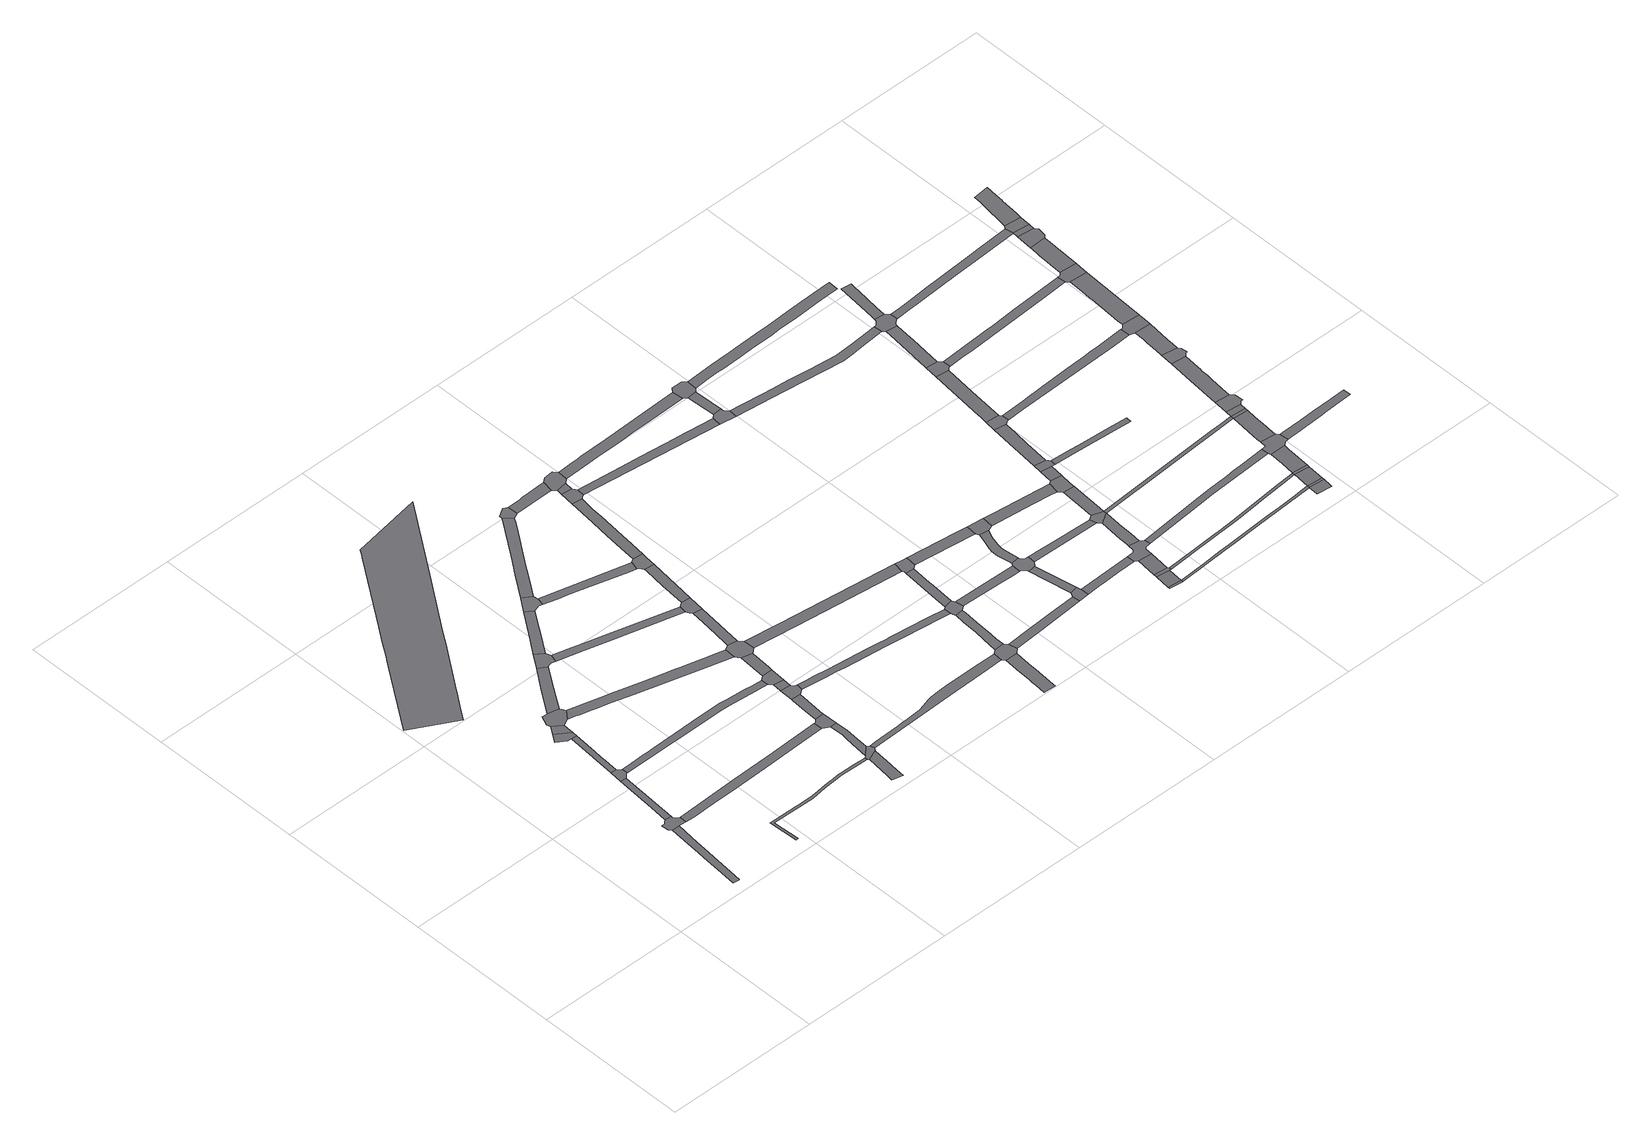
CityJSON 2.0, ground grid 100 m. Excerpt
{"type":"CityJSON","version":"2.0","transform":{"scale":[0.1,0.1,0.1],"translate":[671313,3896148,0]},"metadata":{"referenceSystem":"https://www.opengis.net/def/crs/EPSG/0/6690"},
"CityObjects":{
"road1":{"type":"Road","attributes":{"function":"9","usage":"9","RoadStructureAttribute.widthType":"3","RoadStructureAttribute.width":4.03,"RoadStructureAttribute.sectionType":"1"},"geometry":[{"type":"MultiSurface","lod":"1","boundaries":[[[0,1,2,3,4,5,6,7,8,9,10,11,12]]]}]},
"road2":{"type":"Road","attributes":{"function":"9","usage":"9","RoadStructureAttribute.widthType":"9","RoadStructureAttribute.width":-9999,"RoadStructureAttribute.sectionType":"9"},"geometry":[{"type":"MultiSurface","lod":"1","boundaries":[[[4,3,13,14,15,16,17,18,19,20,21,22,23]]]}]},
"road3":{"type":"Road","attributes":{"function":"9","usage":"9","RoadStructureAttribute.widthType":"4","RoadStructureAttribute.width":3.58,"RoadStructureAttribute.sectionType":"1"},"geometry":[{"type":"MultiSurface","lod":"1","boundaries":[[[18,24,25,26,27,28,19]]]}]},
"road4":{"type":"Road","attributes":{"function":"9","usage":"9","RoadStructureAttribute.widthType":"9","RoadStructureAttribute.width":-9999,"RoadStructureAttribute.sectionType":"9"},"geometry":[{"type":"MultiSurface","lod":"1","boundaries":[[[29,30,31,25,24,32,33]]]}]},
"road5":{"type":"Road","attributes":{"function":"9","usage":"9","RoadStructureAttribute.widthType":"4","RoadStructureAttribute.width":3.58,"RoadStructureAttribute.sectionType":"1"},"geometry":[{"type":"MultiSurface","lod":"1","boundaries":[[[31,30,34,35,36,37,38,39]]]}]},
"road6":{"type":"Road","attributes":{"function":"9","usage":"9","RoadStructureAttribute.widthType":"9","RoadStructureAttribute.width":-9999,"RoadStructureAttribute.sectionType":"9"},"geometry":[{"type":"MultiSurface","lod":"1","boundaries":[[[39,38,40,41,42,43,44,45]]]}]},
"road7":{"type":"Road","attributes":{"function":"9","usage":"9","RoadStructureAttribute.widthType":"2","RoadStructureAttribute.width":6.78,"RoadStructureAttribute.sectionType":"1"},"geometry":[{"type":"MultiSurface","lod":"1","boundaries":[[[42,41,46,47]]]}]},
"road8":{"type":"Road","attributes":{"function":"9","usage":"9","RoadStructureAttribute.widthType":"9","RoadStructureAttribute.width":-9999,"RoadStructureAttribute.sectionType":"9"},"geometry":[{"type":"MultiSurface","lod":"1","boundaries":[[[48,49,50,51,47,46,52,53,54]]]}]},
"road9":{"type":"Road","attributes":{"function":"9","usage":"9","RoadStructureAttribute.widthType":"3","RoadStructureAttribute.width":5.74,"RoadStructureAttribute.sectionType":"1"},"geometry":[{"type":"MultiSurface","lod":"1","boundaries":[[[55,56,57,58,59,60,61,62,63,64,65,66,67,68,69,70,16,15]]]}]},
"road10":{"type":"Road","attributes":{"function":"9","usage":"9","RoadStructureAttribute.widthType":"2","RoadStructureAttribute.width":6.78,"RoadStructureAttribute.sectionType":"1"},"geometry":[{"type":"MultiSurface","lod":"1","boundaries":[[[71,48,54,72,73,74,75]]]}]},
"road11":{"type":"Road","attributes":{"function":"9","usage":"9","RoadStructureAttribute.widthType":"4","RoadStructureAttribute.width":1.83,"RoadStructureAttribute.sectionType":"1"},"geometry":[{"type":"MultiSurface","lod":"1","boundaries":[[[76,77,78,79,80,81,82,83,84,85,86,87,88,89,90,91,92,93,94,95,96,97,98]]]}]},
"road12":{"type":"Road","attributes":{"function":"2","usage":"1","RoadStructureAttribute.widthType":"1","RoadStructureAttribute.width":32.66,"RoadStructureAttribute.sectionType":"1"},"geometry":[{"type":"MultiSurface","lod":"1","boundaries":[[[99,100,101,102,103,104,105,106,107,108,109,110,111,112,113,114,115,116,117,118]]]}]},
"road13":{"type":"Road","attributes":{"function":"9","usage":"9","RoadStructureAttribute.widthType":"3","RoadStructureAttribute.width":4.23,"RoadStructureAttribute.sectionType":"1"},"geometry":[{"type":"MultiSurface","lod":"1","boundaries":[[[33,119,120,121,122,123,124,125,126,127,128,129,130,131,132,133,134,135,136,29]]]}]},
"road14":{"type":"Road","attributes":{"function":"9","usage":"9","RoadStructureAttribute.widthType":"9","RoadStructureAttribute.width":-9999,"RoadStructureAttribute.sectionType":"9"},"geometry":[{"type":"MultiSurface","lod":"1","boundaries":[[[137,75,74,138,139,140,141,142,143]]]}]},
"road15":{"type":"Road","attributes":{"function":"9","usage":"9","RoadStructureAttribute.widthType":"2","RoadStructureAttribute.width":6.25,"RoadStructureAttribute.sectionType":"1"},"geometry":[{"type":"MultiSurface","lod":"1","boundaries":[[[144,145,146,147,148,149,150,151,152,153,154,155,53,52,156,157,158,159,160,161,162,163,164,165]]]}]},
"road16":{"type":"Road","attributes":{"function":"9","usage":"9","RoadStructureAttribute.widthType":"2","RoadStructureAttribute.width":6.78,"RoadStructureAttribute.sectionType":"1"},"geometry":[{"type":"MultiSurface","lod":"1","boundaries":[[[142,166,167,168,169,170,171,143]]]}]},
"road17":{"type":"Road","attributes":{"function":"9","usage":"9","RoadStructureAttribute.widthType":"2","RoadStructureAttribute.width":6.48,"RoadStructureAttribute.sectionType":"1"},"geometry":[{"type":"MultiSurface","lod":"1","boundaries":[[[172,173,174,175,176,177,178,179]]]}]},
"road18":{"type":"Road","attributes":{"function":"9","usage":"9","RoadStructureAttribute.widthType":"9","RoadStructureAttribute.width":-9999,"RoadStructureAttribute.sectionType":"9"},"geometry":[{"type":"MultiSurface","lod":"1","boundaries":[[[180,181,182,183,184,76,98,172,179]]]}]},
"road19":{"type":"Road","attributes":{"function":"9","usage":"9","RoadStructureAttribute.widthType":"2","RoadStructureAttribute.width":6.48,"RoadStructureAttribute.sectionType":"1"},"geometry":[{"type":"MultiSurface","lod":"1","boundaries":[[[185,186,187,188,189,190,191,183,182]]]}]},
"road20":{"type":"Road","attributes":{"function":"9","usage":"9","RoadStructureAttribute.widthType":"9","RoadStructureAttribute.width":-9999,"RoadStructureAttribute.sectionType":"9"},"geometry":[{"type":"MultiSurface","lod":"1","boundaries":[[[192,193,63,62,188,187,194]]]}]},
"road21":{"type":"Road","attributes":{"function":"9","usage":"9","RoadStructureAttribute.widthType":"9","RoadStructureAttribute.width":-9999,"RoadStructureAttribute.sectionType":"9"},"geometry":[{"type":"MultiSurface","lod":"1","boundaries":[[[195,169,168,196,197,198,199]]]}]},
"road22":{"type":"Road","attributes":{"function":"9","usage":"9","RoadStructureAttribute.widthType":"3","RoadStructureAttribute.width":4.67,"RoadStructureAttribute.sectionType":"1"},"geometry":[{"type":"MultiSurface","lod":"1","boundaries":[[[200,201,202,203,141,140,204,205,206]]]}]},
"road23":{"type":"Road","attributes":{"function":"9","usage":"9","RoadStructureAttribute.widthType":"2","RoadStructureAttribute.width":6.48,"RoadStructureAttribute.sectionType":"1"},"geometry":[{"type":"MultiSurface","lod":"1","boundaries":[[[207,208,209,210,211,192,194]]]}]},
"road24":{"type":"Road","attributes":{"function":"9","usage":"9","RoadStructureAttribute.widthType":"9","RoadStructureAttribute.width":-9999,"RoadStructureAttribute.sectionType":"9"},"geometry":[{"type":"MultiSurface","lod":"1","boundaries":[[[212,213,214,215,209,208,216]]]}]},
"road25":{"type":"Road","attributes":{"function":"9","usage":"9","RoadStructureAttribute.widthType":"9","RoadStructureAttribute.width":-9999,"RoadStructureAttribute.sectionType":"1"},"geometry":[{"type":"MultiSurface","lod":"1","boundaries":[[[215,214,217,218]]]}]},
"road26":{"type":"Road","attributes":{"function":"9","usage":"9","RoadStructureAttribute.widthType":"9","RoadStructureAttribute.width":-9999,"RoadStructureAttribute.sectionType":"9"},"geometry":[{"type":"MultiSurface","lod":"1","boundaries":[[[217,219,220,221,124,123,218]]]}]},
"road27":{"type":"Road","attributes":{"function":"9","usage":"9","RoadStructureAttribute.widthType":"2","RoadStructureAttribute.width":6.48,"RoadStructureAttribute.sectionType":"1"},"geometry":[{"type":"MultiSurface","lod":"1","boundaries":[[[222,221,220,223,224,225,226]]]}]},
"road28":{"type":"Road","attributes":{"function":"9","usage":"9","RoadStructureAttribute.widthType":"9","RoadStructureAttribute.width":-9999,"RoadStructureAttribute.sectionType":"9"},"geometry":[{"type":"MultiSurface","lod":"1","boundaries":[[[227,228,165,164,222,226,229,230]]]}]},
"road29":{"type":"Road","attributes":{"function":"9","usage":"9","RoadStructureAttribute.widthType":"2","RoadStructureAttribute.width":6.78,"RoadStructureAttribute.sectionType":"1"},"geometry":[{"type":"MultiSurface","lod":"1","boundaries":[[[231,232,233,234,235,236,237,238,239,240,241,242,243,195,199]]]}]},
"road30":{"type":"Road","attributes":{"function":"9","usage":"9","RoadStructureAttribute.widthType":"3","RoadStructureAttribute.width":4.91,"RoadStructureAttribute.sectionType":"1"},"geometry":[{"type":"MultiSurface","lod":"1","boundaries":[[[244,198,197,245,246,247,248,249,250,251,252]]]}]},
"road31":{"type":"Road","attributes":{"function":"9","usage":"9","RoadStructureAttribute.widthType":"2","RoadStructureAttribute.width":6.48,"RoadStructureAttribute.sectionType":"1"},"geometry":[{"type":"MultiSurface","lod":"1","boundaries":[[[227,253,254,255,256,257,258,228]]]}]},
"road32":{"type":"Road","attributes":{"function":"9","usage":"9","RoadStructureAttribute.widthType":"9","RoadStructureAttribute.width":-9999,"RoadStructureAttribute.sectionType":"9"},"geometry":[{"type":"MultiSurface","lod":"1","boundaries":[[[259,254,253,260,261,200,206]]]}]},
"road33":{"type":"Road","attributes":{"function":"9","usage":"9","RoadStructureAttribute.widthType":"3","RoadStructureAttribute.width":5.29,"RoadStructureAttribute.sectionType":"1"},"geometry":[{"type":"MultiSurface","lod":"1","boundaries":[[[180,262,263,264,265,266,267,268,269,270,271,272,273,274,275,276,277,278,279,280,281,282,283,284,285,286,181]]]}]},
"road34":{"type":"Road","attributes":{"function":"9","usage":"9","RoadStructureAttribute.widthType":"2","RoadStructureAttribute.width":6.48,"RoadStructureAttribute.sectionType":"1"},"geometry":[{"type":"MultiSurface","lod":"1","boundaries":[[[287,288,289,261,260,290,291]]]}]},
"road35":{"type":"Road","attributes":{"function":"9","usage":"9","RoadStructureAttribute.widthType":"9","RoadStructureAttribute.width":-9999,"RoadStructureAttribute.sectionType":"9"},"geometry":[{"type":"MultiSurface","lod":"1","boundaries":[[[292,293,239,238,294,295]]]}]},
"road36":{"type":"Road","attributes":{"function":"9","usage":"9","RoadStructureAttribute.widthType":"9","RoadStructureAttribute.width":-9999,"RoadStructureAttribute.sectionType":"9"},"geometry":[{"type":"MultiSurface","lod":"1","boundaries":[[[296,297,298,299,252,251,300,291,290]]]}]},
"road37":{"type":"Road","attributes":{"function":"9","usage":"9","RoadStructureAttribute.widthType":"3","RoadStructureAttribute.width":4.36,"RoadStructureAttribute.sectionType":"1"},"geometry":[{"type":"MultiSurface","lod":"1","boundaries":[[[301,302,303,304,305,306,307,308,309,310,311,312,313,314,315,316,317,318,319,212,216]]]}]},
"road38":{"type":"Road","attributes":{"function":"9","usage":"9","RoadStructureAttribute.widthType":"2","RoadStructureAttribute.width":6.48,"RoadStructureAttribute.sectionType":"1"},"geometry":[{"type":"MultiSurface","lod":"1","boundaries":[[[320,321,322,323,324,325,326,299,298,327,328,329,330,331,332]]]}]},
"road39":{"type":"Road","attributes":{"function":"9","usage":"9","RoadStructureAttribute.widthType":"3","RoadStructureAttribute.width":5.48,"RoadStructureAttribute.sectionType":"1"},"geometry":[{"type":"MultiSurface","lod":"1","boundaries":[[[294,333,334,335,336,337,338,339,295]]]}]},
"road40":{"type":"Road","attributes":{"function":"9","usage":"9","RoadStructureAttribute.widthType":"2","RoadStructureAttribute.width":6.96,"RoadStructureAttribute.sectionType":"1"},"geometry":[{"type":"MultiSurface","lod":"1","boundaries":[[[229,340,341,342,343,344,230]]]}]},
"road41":{"type":"Road","attributes":{"function":"9","usage":"9","RoadStructureAttribute.widthType":"9","RoadStructureAttribute.width":-9999,"RoadStructureAttribute.sectionType":"9"},"geometry":[{"type":"MultiSurface","lod":"1","boundaries":[[[320,332,345,346,347,348,349]]]}]},
"road42":{"type":"Road","attributes":{"function":"9","usage":"9","RoadStructureAttribute.widthType":"2","RoadStructureAttribute.width":6.99,"RoadStructureAttribute.sectionType":"1"},"geometry":[{"type":"MultiSurface","lod":"1","boundaries":[[[350,351,352,353,354,355,356,357,358,359,360]]]}]},
"road43":{"type":"Road","attributes":{"function":"9","usage":"9","RoadStructureAttribute.widthType":"2","RoadStructureAttribute.width":6.48,"RoadStructureAttribute.sectionType":"1"},"geometry":[{"type":"MultiSurface","lod":"1","boundaries":[[[348,361,362,349]]]}]},
"road44":{"type":"Road","attributes":{"function":"9","usage":"9","RoadStructureAttribute.widthType":"9","RoadStructureAttribute.width":-9999,"RoadStructureAttribute.sectionType":"9"},"geometry":[{"type":"MultiSurface","lod":"1","boundaries":[[[363,364,365,335,334,362,361,366]]]}]},
"road45":{"type":"Road","attributes":{"function":"9","usage":"9","RoadStructureAttribute.widthType":"9","RoadStructureAttribute.width":-9999,"RoadStructureAttribute.sectionType":"9"},"geometry":[{"type":"MultiSurface","lod":"1","boundaries":[[[268,355,354,367,368,369,370,269]]]}]},
"road46":{"type":"Road","attributes":{"function":"9","usage":"9","RoadStructureAttribute.widthType":"3","RoadStructureAttribute.width":4.97,"RoadStructureAttribute.sectionType":"1"},"geometry":[{"type":"MultiSurface","lod":"1","boundaries":[[[371,372,373,374,370,369,375,376,377,378,379,380]]]}]},
"road47":{"type":"Road","attributes":{"function":"9","usage":"9","RoadStructureAttribute.widthType":"9","RoadStructureAttribute.width":-9999,"RoadStructureAttribute.sectionType":"9"},"geometry":[{"type":"MultiSurface","lod":"1","boundaries":[[[381,382,383,384,309,308,385,371,380]]]}]},
"road48":{"type":"Road","attributes":{"function":"9","usage":"9","RoadStructureAttribute.widthType":"3","RoadStructureAttribute.width":4.97,"RoadStructureAttribute.sectionType":"1"},"geometry":[{"type":"MultiSurface","lod":"1","boundaries":[[[386,384,383,387,388,389,390,391]]]}]},
"road49":{"type":"Road","attributes":{"function":"9","usage":"9","RoadStructureAttribute.widthType":"3","RoadStructureAttribute.width":5.29,"RoadStructureAttribute.sectionType":"1"},"geometry":[{"type":"MultiSurface","lod":"1","boundaries":[[[392,393,394,395,396,397,398,368,367]]]}]},
"road50":{"type":"Road","attributes":{"function":"9","usage":"9","RoadStructureAttribute.widthType":"9","RoadStructureAttribute.width":-9999,"RoadStructureAttribute.sectionType":"9"},"geometry":[{"type":"MultiSurface","lod":"1","boundaries":[[[390,399,400,401,343,342,402,391]]]}]},
"road51":{"type":"Road","attributes":{"function":"9","usage":"9","RoadStructureAttribute.widthType":"3","RoadStructureAttribute.width":5.54,"RoadStructureAttribute.sectionType":"1"},"geometry":[{"type":"MultiSurface","lod":"1","boundaries":[[[403,404,405,406,407,347,346,408,409]]]}]},
"road52":{"type":"Road","attributes":{"function":"9","usage":"9","RoadStructureAttribute.widthType":"3","RoadStructureAttribute.width":4.75,"RoadStructureAttribute.sectionType":"1"},"geometry":[{"type":"MultiSurface","lod":"1","boundaries":[[[410,411,412,413,414,382,381]]]}]},
"road53":{"type":"Road","attributes":{"function":"9","usage":"9","RoadStructureAttribute.widthType":"2","RoadStructureAttribute.width":6.25,"RoadStructureAttribute.sectionType":"1"},"geometry":[{"type":"MultiSurface","lod":"1","boundaries":[[[415,416,417,418,419,420,421,422,423,424,425,426,427,428,429,430,363,366]]]}]},
"road54":{"type":"Road","attributes":{"function":"9","usage":"9","RoadStructureAttribute.widthType":"2","RoadStructureAttribute.width":6.96,"RoadStructureAttribute.sectionType":"1"},"geometry":[{"type":"MultiSurface","lod":"1","boundaries":[[[431,400,399,432,433,434]]]}]},
"road55":{"type":"Road","attributes":{"function":"9","usage":"9","RoadStructureAttribute.widthType":"9","RoadStructureAttribute.width":-9999,"RoadStructureAttribute.sectionType":"9"},"geometry":[{"type":"MultiSurface","lod":"1","boundaries":[[[395,394,435,436,437,438,439]]]}]},
"road56":{"type":"Road","attributes":{"function":"9","usage":"9","RoadStructureAttribute.widthType":"3","RoadStructureAttribute.width":5,"RoadStructureAttribute.sectionType":"1"},"geometry":[{"type":"MultiSurface","lod":"1","boundaries":[[[440,441,439,438,442]]]}]},
"road57":{"type":"Road","attributes":{"function":"9","usage":"9","RoadStructureAttribute.widthType":"9","RoadStructureAttribute.width":-9999,"RoadStructureAttribute.sectionType":"9"},"geometry":[{"type":"MultiSurface","lod":"1","boundaries":[[[413,412,443,444,440,442,445,446,447,448,449,450]]]}]},
"road58":{"type":"Road","attributes":{"function":"9","usage":"9","RoadStructureAttribute.widthType":"3","RoadStructureAttribute.width":5,"RoadStructureAttribute.sectionType":"1"},"geometry":[{"type":"MultiSurface","lod":"1","boundaries":[[[449,451,452,453,454,455,456,457,458,459,460,461,450]]]}]},
"road59":{"type":"Road","attributes":{"function":"9","usage":"9","RoadStructureAttribute.widthType":"9","RoadStructureAttribute.width":-9999,"RoadStructureAttribute.sectionType":"9"},"geometry":[{"type":"MultiSurface","lod":"1","boundaries":[[[433,456,455,462,463,434]]]}]},
"road60":{"type":"Road","attributes":{"function":"9","usage":"9","RoadStructureAttribute.widthType":"3","RoadStructureAttribute.width":5.29,"RoadStructureAttribute.sectionType":"1"},"geometry":[{"type":"MultiSurface","lod":"1","boundaries":[[[464,436,435,465,466,467,468,469]]]}]},
"road61":{"type":"Road","attributes":{"function":"9","usage":"9","RoadStructureAttribute.widthType":"9","RoadStructureAttribute.width":-9999,"RoadStructureAttribute.sectionType":"9"},"geometry":[{"type":"MultiSurface","lod":"1","boundaries":[[[408,470,471,472,473,474,409]]]}]},
"road62":{"type":"Road","attributes":{"function":"9","usage":"9","RoadStructureAttribute.widthType":"3","RoadStructureAttribute.width":5.89,"RoadStructureAttribute.sectionType":"1"},"geometry":[{"type":"MultiSurface","lod":"1","boundaries":[[[473,475,476,477,478,479,480,474]]]}]},
"road63":{"type":"Road","attributes":{"function":"9","usage":"9","RoadStructureAttribute.widthType":"9","RoadStructureAttribute.width":-9999,"RoadStructureAttribute.sectionType":"9"},"geometry":[{"type":"MultiSurface","lod":"1","boundaries":[[[481,482,483,484,485]]]}]},
"road64":{"type":"Road","attributes":{"function":"9","usage":"9","RoadStructureAttribute.widthType":"3","RoadStructureAttribute.width":4.26,"RoadStructureAttribute.sectionType":"1"},"geometry":[{"type":"MultiSurface","lod":"1","boundaries":[[[445,486,487,488,489,490,491,446]]]}]},
"road65":{"type":"Road","attributes":{"function":"9","usage":"9","RoadStructureAttribute.widthType":"9","RoadStructureAttribute.width":-9999,"RoadStructureAttribute.sectionType":"9"},"geometry":[{"type":"MultiSurface","lod":"1","boundaries":[[[479,478,492,493,494,495,425,424]]]}]},
"road66":{"type":"Road","attributes":{"function":"9","usage":"9","RoadStructureAttribute.widthType":"2","RoadStructureAttribute.width":7.89,"RoadStructureAttribute.sectionType":"1"},"geometry":[{"type":"MultiSurface","lod":"1","boundaries":[[[496,483,482,497]]]}]},
"road67":{"type":"Road","attributes":{"function":"9","usage":"9","RoadStructureAttribute.widthType":"9","RoadStructureAttribute.width":-9999,"RoadStructureAttribute.sectionType":"9"},"geometry":[{"type":"MultiSurface","lod":"1","boundaries":[[[497,498,499,500,501,496]]]}]},
"road68":{"type":"Road","attributes":{"function":"9","usage":"9","RoadStructureAttribute.widthType":"2","RoadStructureAttribute.width":7.89,"RoadStructureAttribute.sectionType":"1"},"geometry":[{"type":"MultiSurface","lod":"1","boundaries":[[[502,503,501,500,504,505,506]]]}]},
"road69":{"type":"Road","attributes":{"function":"9","usage":"9","RoadStructureAttribute.widthType":"2","RoadStructureAttribute.width":6.96,"RoadStructureAttribute.sectionType":"1"},"geometry":[{"type":"MultiSurface","lod":"1","boundaries":[[[507,508,509,510,511,512,463,462]]]}]},
"road70":{"type":"Road","attributes":{"function":"9","usage":"9","RoadStructureAttribute.widthType":"9","RoadStructureAttribute.width":-9999,"RoadStructureAttribute.sectionType":"9"},"geometry":[{"type":"MultiSurface","lod":"1","boundaries":[[[505,513,514,515,516,517,518,519,520,464,469,506]]]}]},
"road71":{"type":"Road","attributes":{"function":"9","usage":"9","RoadStructureAttribute.widthType":"2","RoadStructureAttribute.width":7.89,"RoadStructureAttribute.sectionType":"1"},"geometry":[{"type":"MultiSurface","lod":"1","boundaries":[[[521,522,523,518,517,524,525,526,527,528]]]}]},
"road72":{"type":"Road","attributes":{"function":"9","usage":"9","RoadStructureAttribute.widthType":"9","RoadStructureAttribute.width":-9999,"RoadStructureAttribute.sectionType":"9"},"geometry":[{"type":"MultiSurface","lod":"1","boundaries":[[[529,530,487,486,521,528]]]}]},
"road73":{"type":"Road","attributes":{"function":"9","usage":"9","RoadStructureAttribute.widthType":"2","RoadStructureAttribute.width":7.89,"RoadStructureAttribute.sectionType":"1"},"geometry":[{"type":"MultiSurface","lod":"1","boundaries":[[[531,532,533,534,530,529]]]}]},
"road74":{"type":"Road","attributes":{"function":"9","usage":"9","RoadStructureAttribute.widthType":"9","RoadStructureAttribute.width":-9999,"RoadStructureAttribute.sectionType":"9"},"geometry":[{"type":"MultiSurface","lod":"1","boundaries":[[[535,511,510,533,532,536,537]]]}]},
"road75":{"type":"Road","attributes":{"function":"9","usage":"9","RoadStructureAttribute.widthType":"2","RoadStructureAttribute.width":7.89,"RoadStructureAttribute.sectionType":"1"},"geometry":[{"type":"MultiSurface","lod":"1","boundaries":[[[538,539,535,537]]]}]},
"road76":{"type":"Road","attributes":{"function":"9","usage":"9","RoadStructureAttribute.widthType":"3","RoadStructureAttribute.width":5.54,"RoadStructureAttribute.sectionType":"1"},"geometry":[{"type":"MultiSurface","lod":"1","boundaries":[[[540,541,542,543,544,545,546,547,471,470,548,549,550,551,552,553]]]}]},
"road77":{"type":"Road","attributes":{"function":"9","usage":"9","RoadStructureAttribute.widthType":"9","RoadStructureAttribute.width":-9999,"RoadStructureAttribute.sectionType":"9"},"geometry":[{"type":"MultiSurface","lod":"1","boundaries":[[[554,555,556,557,558,559,539,538]]]}]},
"road78":{"type":"Road","attributes":{"function":"9","usage":"9","RoadStructureAttribute.widthType":"4","RoadStructureAttribute.width":1.44,"RoadStructureAttribute.sectionType":"1"},"geometry":[{"type":"MultiSurface","lod":"1","boundaries":[[[560,561,562,563,564,565,566,482,481,567,568,569,570,571,572,573,574,575]]]}]},
"road79":{"type":"Road","attributes":{"function":"9","usage":"9","RoadStructureAttribute.widthType":"2","RoadStructureAttribute.width":7.89,"RoadStructureAttribute.sectionType":"1"},"geometry":[{"type":"MultiSurface","lod":"1","boundaries":[[[559,558,576,577,578,579,580,581]]]}]},
"road80":{"type":"Road","attributes":{"function":"9","usage":"9","RoadStructureAttribute.widthType":"4","RoadStructureAttribute.width":1.48,"RoadStructureAttribute.sectionType":"1"},"geometry":[{"type":"MultiSurface","lod":"1","boundaries":[[[582,583,584,585,586,587,588,589,499,498,590,591,592,593,594,595,596,597,598]]]}]},
"road81":{"type":"Road","attributes":{"function":"9","usage":"9","RoadStructureAttribute.widthType":"2","RoadStructureAttribute.width":6.32,"RoadStructureAttribute.sectionType":"1"},"geometry":[{"type":"MultiSurface","lod":"1","boundaries":[[[599,600,601,602,603,604,605,606,607,608,609,610,493,492,611,612,613,614,615,616,617,618,619,620,621,622,623,624,625]]]}]},
"road82":{"type":"Road","attributes":{"function":"9","usage":"9","RoadStructureAttribute.widthType":"9","RoadStructureAttribute.width":-9999,"RoadStructureAttribute.sectionType":"9"},"geometry":[{"type":"MultiSurface","lod":"1","boundaries":[[[626,581,580,627,628,629,630]]]}]},
"road83":{"type":"Road","attributes":{"function":"9","usage":"9","RoadStructureAttribute.widthType":"3","RoadStructureAttribute.width":4.08,"RoadStructureAttribute.sectionType":"1"},"geometry":[{"type":"MultiSurface","lod":"1","boundaries":[[[631,632,633,634,635,636,637,638,639,640,641,642,643,644,516,515]]]}]},
"road84":{"type":"Road","attributes":{"function":"9","usage":"9","RoadStructureAttribute.widthType":"2","RoadStructureAttribute.width":7.89,"RoadStructureAttribute.sectionType":"1"},"geometry":[{"type":"MultiSurface","lod":"1","boundaries":[[[645,646,647,648,649,650,626,630]]]}]},
"road85":{"type":"Road","attributes":{"function":"9","usage":"9","RoadStructureAttribute.widthType":"4","RoadStructureAttribute.width":3.48,"RoadStructureAttribute.sectionType":"1"},"geometry":[{"type":"MultiSurface","lod":"1","boundaries":[[[555,651,652,653,654,655,656,657,556]]]}]},
"road86":{"type":"Road","attributes":{"function":"9","usage":"9","RoadStructureAttribute.widthType":"4","RoadStructureAttribute.width":2.12,"RoadStructureAttribute.sectionType":"1"},"geometry":[{"type":"MultiSurface","lod":"1","boundaries":[[[658,659,660,661,529,528,662,663,664]]]}]},
"road87":{"type":"Road","attributes":{"function":"9","usage":"9","RoadStructureAttribute.widthType":"9","RoadStructureAttribute.width":-9999,"RoadStructureAttribute.sectionType":"9"},"geometry":[{"type":"MultiSurface","lod":"1","boundaries":[[[665,666,647,646,667,668,669]]]}]},
"road88":{"type":"Road","attributes":{"function":"9","usage":"9","RoadStructureAttribute.widthType":"2","RoadStructureAttribute.width":7.89,"RoadStructureAttribute.sectionType":"1"},"geometry":[{"type":"MultiSurface","lod":"1","boundaries":[[[670,671,666,665,672,673,674,675,676]]]}]},
"road89":{"type":"Road","attributes":{"function":"9","usage":"9","RoadStructureAttribute.widthType":"9","RoadStructureAttribute.width":-9999,"RoadStructureAttribute.sectionType":"9"},"geometry":[{"type":"MultiSurface","lod":"1","boundaries":[[[677,678,679,680,553,552,676,675,681,682,683,684,685]]]}]},
"road90":{"type":"Road","attributes":{"function":"9","usage":"9","RoadStructureAttribute.widthType":"2","RoadStructureAttribute.width":10.87,"RoadStructureAttribute.sectionType":"1"},"geometry":[{"type":"MultiSurface","lod":"1","boundaries":[[[686,687,688,574,689,690,691]]]}]},
"road91":{"type":"Road","attributes":{"function":"9","usage":"9","RoadStructureAttribute.widthType":"9","RoadStructureAttribute.width":-9999,"RoadStructureAttribute.sectionType":"9"},"geometry":[{"type":"MultiSurface","lod":"1","boundaries":[[[574,688,692,693,575]]]}]},
"road92":{"type":"Road","attributes":{"function":"9","usage":"9","RoadStructureAttribute.widthType":"2","RoadStructureAttribute.width":10.87,"RoadStructureAttribute.sectionType":"1"},"geometry":[{"type":"MultiSurface","lod":"1","boundaries":[[[694,695,598,693,692]]]}]},
"road93":{"type":"Road","attributes":{"function":"9","usage":"9","RoadStructureAttribute.widthType":"2","RoadStructureAttribute.width":7.89,"RoadStructureAttribute.sectionType":"1"},"geometry":[{"type":"MultiSurface","lod":"1","boundaries":[[[696,697,698,699,700,701,702,703,704,705,677,685]]]}]},
"road94":{"type":"Road","attributes":{"function":"9","usage":"9","RoadStructureAttribute.widthType":"9","RoadStructureAttribute.width":-9999,"RoadStructureAttribute.sectionType":"9"},"geometry":[{"type":"MultiSurface","lod":"1","boundaries":[[[706,582,598,695,707]]]}]},
"road95":{"type":"Road","attributes":{"function":"9","usage":"9","RoadStructureAttribute.widthType":"3","RoadStructureAttribute.width":5.27,"RoadStructureAttribute.sectionType":"1"},"geometry":[{"type":"MultiSurface","lod":"1","boundaries":[[[708,709,710,711,712,713,714,715,716,717,718,629,628]]]}]},
"road96":{"type":"Road","attributes":{"function":"9","usage":"9","RoadStructureAttribute.widthType":"2","RoadStructureAttribute.width":10.87,"RoadStructureAttribute.sectionType":"1"},"geometry":[{"type":"MultiSurface","lod":"1","boundaries":[[[719,720,721,722,706,707]]]}]},
"road97":{"type":"Road","attributes":{"function":"9","usage":"9","RoadStructureAttribute.widthType":"9","RoadStructureAttribute.width":-9999,"RoadStructureAttribute.sectionType":"9"},"geometry":[{"type":"MultiSurface","lod":"1","boundaries":[[[723,724,725,726,635,634,721,720,727,728]]]}]},
"road98":{"type":"Road","attributes":{"function":"9","usage":"9","RoadStructureAttribute.widthType":"2","RoadStructureAttribute.width":10.87,"RoadStructureAttribute.sectionType":"1"},"geometry":[{"type":"MultiSurface","lod":"1","boundaries":[[[663,729,730,725,724,731,732,733,734,735]]]}]},
"road99":{"type":"Road","attributes":{"function":"9","usage":"9","RoadStructureAttribute.widthType":"3","RoadStructureAttribute.width":5.06,"RoadStructureAttribute.sectionType":"1"},"geometry":[{"type":"MultiSurface","lod":"1","boundaries":[[[668,736,737,738,739,740,741,742,743,744,745,746,747,748,669]]]}]},
"road100":{"type":"Road","attributes":{"function":"9","usage":"9","RoadStructureAttribute.widthType":"9","RoadStructureAttribute.width":-9999,"RoadStructureAttribute.sectionType":"9"},"geometry":[{"type":"MultiSurface","lod":"1","boundaries":[[[663,735,749,750,664]]]}]},
"road101":{"type":"Road","attributes":{"function":"9","usage":"9","RoadStructureAttribute.widthType":"2","RoadStructureAttribute.width":10.87,"RoadStructureAttribute.sectionType":"1"},"geometry":[{"type":"MultiSurface","lod":"1","boundaries":[[[751,752,750,749]]]}]},
"road102":{"type":"Road","attributes":{"function":"9","usage":"9","RoadStructureAttribute.widthType":"9","RoadStructureAttribute.width":-9999,"RoadStructureAttribute.sectionType":"9"},"geometry":[{"type":"MultiSurface","lod":"1","boundaries":[[[751,753,754,755,756,757,758,752]]]}]},
"road103":{"type":"Road","attributes":{"function":"9","usage":"9","RoadStructureAttribute.widthType":"2","RoadStructureAttribute.width":10.87,"RoadStructureAttribute.sectionType":"1"},"geometry":[{"type":"MultiSurface","lod":"1","boundaries":[[[759,757,756,760,761,762,763,764,765,766,767,768]]]}]},
"road104":{"type":"Road","attributes":{"function":"9","usage":"9","RoadStructureAttribute.widthType":"3","RoadStructureAttribute.width":4.94,"RoadStructureAttribute.sectionType":"1"},"geometry":[{"type":"MultiSurface","lod":"1","boundaries":[[[683,769,770,771,772,773,774,775,776,777,778,779,780,781,782,783,784,785,684]]]}]},
"road105":{"type":"Road","attributes":{"function":"9","usage":"9","RoadStructureAttribute.widthType":"3","RoadStructureAttribute.width":4.98,"RoadStructureAttribute.sectionType":"1"},"geometry":[{"type":"MultiSurface","lod":"1","boundaries":[[[786,787,788,789,790,791,792,793,794,795,796,797,723,728]]]}]},
"road106":{"type":"Road","attributes":{"function":"9","usage":"9","RoadStructureAttribute.widthType":"9","RoadStructureAttribute.width":-9999,"RoadStructureAttribute.sectionType":"9"},"geometry":[{"type":"MultiSurface","lod":"1","boundaries":[[[798,799,800,801,802,768,767,803,804]]]}]},
"road107":{"type":"Road","attributes":{"function":"9","usage":"9","RoadStructureAttribute.widthType":"2","RoadStructureAttribute.width":10.87,"RoadStructureAttribute.sectionType":"1"},"geometry":[{"type":"MultiSurface","lod":"1","boundaries":[[[805,806,807,808,809,800,799,810,811,812]]]}]},
"road108":{"type":"Road","attributes":{"function":"9","usage":"9","RoadStructureAttribute.widthType":"9","RoadStructureAttribute.width":-9999,"RoadStructureAttribute.sectionType":"9"},"geometry":[{"type":"MultiSurface","lod":"1","boundaries":[[[813,814,815,711,710,805,812]]]}]},
"road109":{"type":"Road","attributes":{"function":"9","usage":"9","RoadStructureAttribute.widthType":"2","RoadStructureAttribute.width":10.87,"RoadStructureAttribute.sectionType":"1"},"geometry":[{"type":"MultiSurface","lod":"1","boundaries":[[[813,816,817,818,819,820,821,814]]]}]},
"road110":{"type":"Road","attributes":{"function":"9","usage":"9","RoadStructureAttribute.widthType":"9","RoadStructureAttribute.width":-9999,"RoadStructureAttribute.sectionType":"9"},"geometry":[{"type":"MultiSurface","lod":"1","boundaries":[[[817,816,822,823,824,825,741,740]]]}]},
"road111":{"type":"Road","attributes":{"function":"9","usage":"9","RoadStructureAttribute.widthType":"2","RoadStructureAttribute.width":10.87,"RoadStructureAttribute.sectionType":"1"},"geometry":[{"type":"MultiSurface","lod":"1","boundaries":[[[826,827,828,829,830,831,832,824,823,833]]]}]},
"road112":{"type":"Road","attributes":{"function":"9","usage":"9","RoadStructureAttribute.widthType":"9","RoadStructureAttribute.width":-9999,"RoadStructureAttribute.sectionType":"9"},"geometry":[{"type":"MultiSurface","lod":"1","boundaries":[[[834,826,833,835,836,837]]]}]},
"road113":{"type":"Road","attributes":{"function":"9","usage":"9","RoadStructureAttribute.widthType":"2","RoadStructureAttribute.width":10.87,"RoadStructureAttribute.sectionType":"1"},"geometry":[{"type":"MultiSurface","lod":"1","boundaries":[[[776,834,837,838]]]}]},
"road114":{"type":"Road","attributes":{"function":"9","usage":"9","RoadStructureAttribute.widthType":"9","RoadStructureAttribute.width":-9999,"RoadStructureAttribute.sectionType":"9"},"geometry":[{"type":"MultiSurface","lod":"1","boundaries":[[[839,840,777,776,838]]]}]},
"road115":{"type":"Road","attributes":{"function":"9","usage":"9","RoadStructureAttribute.widthType":"2","RoadStructureAttribute.width":10.87,"RoadStructureAttribute.sectionType":"1"},"geometry":[{"type":"MultiSurface","lod":"1","boundaries":[[[839,841,842,843,844,845,846,847,848,849,840]]]}]}
},
"vertices":[
[540,381,0],[551,491,0],[560,568,0],[564,607,0],[514,605,0],[511,569,0],[499,441,0],[494,386,0],[489,333,0],[482,246,0],[467,83,0],[507,79,0],[508,82,0],
[567,607,0],[579,606,0],[611,604,0],[615,651,0],[584,676,0],[585,689,0],[543,692,0],[531,683,0],[519,673,0],[496,672,0],[498,624,0],
[613,1072,0],[578,1075,0],[560,872,0],[554,810,0],[550,771,0],
[646,1137,0],[622,1157,0],[586,1160,0],[638,1098,0],[647,1099,0],
[630,1253,0],[633,1289,0],[638,1343,0],[646,1441,0],[651,1496,0],[617,1499,0],
[651,1501,0],[654,1531,0],[565,1592,0],[531,1543,0],[590,1503,0],[614,1499,0],
[660,1603,0],[601,1645,0],
[654,1730,0],[651,1730,0],[621,1732,0],[593,1668,0],[705,1625,0],[748,1679,0],[729,1715,0],
[667,600,0],[701,601,0],[758,603,0],[881,607,0],[944,608,0],[1219,617,0],[1490,625,0],[1644,630,0],[1642,687,0],[1445,680,0],[1326,676,0],[1216,672,0],[1034,666,0],[865,660,0],[746,656,0],[707,654,0],
[775,1905,0],[758,1760,0],[815,1847,0],[912,1993,0],[860,2028,0],
[1654,303,0],[1575,306,0],[1475,308,0],[1455,307,0],[1417,304,0],[1391,302,0],[1333,298,0],[1294,292,0],[1251,285,0],[1232,282,0],[1214,283,0],[1137,284,0],[1127,284,0],[1027,286,0],[936,287,0],[943,93,0],[958,94,0],[951,271,0],[1233,266,0],[1338,282,0],[1475,292,0],[1596,289,0],[1656,287,0],
[297,2008,0],[360,2100,0],[402,2161,0],[449,2229,0],[641,2507,0],[657,2531,0],[692,2581,0],[720,2622,0],[789,2723,0],[920,2913,0],[1276,3430,0],[815,3353,0],[794,3321,0],[781,3302,0],[473,2850,0],[403,2748,0],[339,2653,0],[314,2617,0],[296,2590,0],[9,2169,0],
[1358,1106,0],[1409,1102,0],[1486,1095,0],[1585,1087,0],[1672,1079,0],[1671,1125,0],[1604,1131,0],[1562,1135,0],[1428,1146,0],[1387,1150,0],[1358,1152,0],[1245,1150,0],[1041,1146,0],[956,1144,0],[900,1143,0],[845,1141,0],[817,1141,0],[714,1139,0],
[896,2079,0],[928,1999,0],[945,2004,0],[973,1997,0],[986,2046,0],[974,2082,0],[922,2118,0],
[1622,1450,0],[1602,1456,0],[1502,1482,0],[1455,1494,0],[1433,1500,0],[1398,1509,0],[1315,1531,0],[1191,1563,0],[1133,1579,0],[1013,1610,0],[953,1626,0],[906,1638,0],[739,1617,0],[756,1612,0],[777,1606,0],[852,1586,0],[879,1579,0],[968,1555,0],[1099,1520,0],[1519,1407,0],[1691,1360,0],[1696,1431,0],
[1068,2219,0],[1083,2241,0],[1163,2359,0],[1114,2394,0],[1076,2339,0],[989,2214,0],
[1663,277,0],[1644,117,0],[1640,80,0],[1707,62,0],[1709,87,0],[1716,156,0],[1717,171,0],[1730,304,0],
[1746,324,0],[1738,353,0],[1721,363,0],[1667,313,0],[1665,311,0],
[1728,464,0],[1732,529,0],[1730,608,0],[1689,607,0],[1690,515,0],[1687,488,0],[1680,426,0],
[1670,705,0],[1653,687,0],[1728,706,0],
[1178,2486,0],[1204,2373,0],[1228,2367,0],[1241,2417,0],[1235,2447,0],
[1751,1845,0],[1276,1970,0],[1176,1996,0],[1088,2019,0],[1143,1953,0],[1308,1910,0],[1742,1798,0],
[1728,711,0],[1745,903,0],[1683,907,0],[1683,894,0],[1676,791,0],
[1783,969,0],[1771,970,0],[1753,991,0],[1689,996,0],[1777,925,0],
[1758,1048,0],[1693,1054,0],
[1762,1097,0],[1767,1149,0],[1699,1146,0],
[1713,1329,0],[1769,1175,0],[1773,1226,0],[1778,1280,0],[1781,1313,0],
[1789,1441,0],[1727,1448,0],[1816,1339,0],[1814,1411,0],
[1293,2533,0],[1346,2611,0],[1361,2633,0],[1438,2745,0],[1491,2823,0],[1539,2893,0],[1566,2933,0],[1584,2960,0],[1537,3005,0],[1367,2759,0],[1305,2670,0],[1303,2667,0],[1281,2635,0],
[1742,2290,0],[1311,2345,0],[1334,2339,0],[1369,2330,0],[1400,2322,0],[1430,2314,0],[1743,2231,0],[1785,2220,0],[1800,2275,0],
[1826,1752,0],[1765,1759,0],[1762,1716,0],[1755,1666,0],[1749,1621,0],[1731,1476,0],
[1756,1775,0],[1838,1857,0],[1779,1864,0],
[1770,325,0],[1785,325,0],[2365,343,0],[2509,347,0],[2560,349,0],[2582,349,0],[2712,353,0],[2719,415,0],[2668,414,0],[2661,414,0],[2610,414,0],[2579,414,0],[2568,414,0],[2513,413,0],[2367,412,0],[2309,409,0],[2241,405,0],[2213,397,0],[2165,384,0],[2124,373,0],[2029,367,0],[1984,365,0],[1956,364,0],[1908,361,0],[1779,355,0],
[1813,2172,0],[1797,2029,0],[1783,1899,0],[1877,2181,0],[1815,2188,0],
[1593,3060,0],[1537,3027,0],[1621,2979,0],[1619,3045,0],
[1880,2206,0],[1887,2264,0],[1889,2283,0],[1825,2290,0],[1799,2216,0],
[1941,905,0],[2003,898,0],[2061,891,0],[2208,873,0],[2329,858,0],[2453,843,0],[2702,813,0],[2768,805,0],[2766,852,0],[2670,864,0],[2520,882,0],[2452,890,0],[2397,896,0],[2377,898,0],[2328,904,0],[2256,913,0],[1988,944,0],[1898,955,0],[1844,961,0],
[1887,2827,0],[1866,2647,0],[1857,2570,0],[1852,2525,0],[1846,2472,0],[1842,2434,0],[1837,2393,0],[1900,2380,0],[1909,2463,0],[1920,2556,0],[1930,2649,0],[1939,2726,0],[1951,2819,0],
[1727,2980,0],[1878,2983,0],[1890,3055,0],[1869,3054,0],[1816,3052,0],[1725,3049,0],[1709,3048,0],
[1972,1321,0],[2198,1295,0],[2802,1225,0],[2815,1292,0],[2054,1382,0],
[1960,2827,0],[1977,2839,0],[1983,2888,0],[1966,2914,0],[1898,2921,0],
[2781,6,0],[2783,29,0],[2794,173,0],[2799,235,0],[2807,332,0],[2730,334,0],[2721,218,0],[2715,141,0],[2713,112,0],[2710,81,0],[2704,12,0],
[1971,2968,0],[1902,2959,0],
[2004,3058,0],[1981,3084,0],[1920,3079,0],[1998,2993,0],
[2838,360,0],[2825,416,0],[2807,439,0],[2743,432,0],
[2777,773,0],[2771,711,0],[2762,602,0],[2756,536,0],[2807,491,0],[2811,541,0],[2816,611,0],[2820,658,0],[2827,757,0],[2829,781,0],
[2856,801,0],[2848,855,0],[2837,873,0],[2782,863,0],[2772,792,0],
[2789,943,0],[2849,1028,0],[2852,1061,0],[2857,1124,0],[2862,1194,0],[2811,1198,0],
[2947,369,0],[3028,375,0],[3335,398,0],[3331,449,0],[3159,438,0],[2925,423,0],[2888,420,0],
[2888,1213,0],[2897,1283,0],[2871,1286,0],[2812,1215,0],
[2652,2816,0],[2641,2817,0],[2417,2842,0],[2276,2857,0],[2105,2875,0],[2890,2731,0],[2897,2790,0],
[3133,792,0],[3211,790,0],[3261,788,0],[3263,844,0],[3032,850,0],
[2099,2995,0],[2277,3001,0],[2306,3001,0],[2402,3004,0],[2456,3006,0],[2503,3007,0],[2515,3007,0],[2638,3011,0],[2642,3011,0],[2886,3018,0],[2879,3087,0],[2686,3081,0],[2366,3070,0],[2176,3064,0],[2151,3063,0],[2091,3061,0],
[3227,1244,0],[3149,1183,0],[3291,1166,0],[3299,1235,0],
[3404,403,0],[3403,457,0],[3402,460,0],[3398,485,0],[3346,475,0],
[3297,752,0],[3316,643,0],[3349,761,0],
[3271,788,0],[3294,766,0],[3370,786,0],[3372,837,0],[3355,838,0],[3331,859,0],[3330,869,0],[3277,862,0],
[3316,966,0],[3316,988,0],[3322,1022,0],[3340,1086,0],[3361,1134,0],[3304,1144,0],[3284,1080,0],[3267,1029,0],[3262,1005,0],[3261,956,0],[3274,878,0],
[3399,1151,0],[3408,1223,0],
[3759,472,0],[3489,409,0],[3512,411,0],[3667,417,0],[3672,417,0],[3761,421,0],
[2997,2718,0],[3003,2772,0],[2979,2795,0],[2978,2813,0],[2920,2810,0],
[2977,2849,0],[2976,2867,0],[2975,2890,0],[2971,3004,0],[2909,2997,0],[2917,2864,0],
[3843,125,0],[3842,138,0],[3753,148,0],[3752,135,0],[3840,125,0],
[3822,776,0],[3814,820,0],[3689,825,0],[3605,828,0],[3551,830,0],[3456,834,0],
[2991,3026,0],[2993,3092,0],[2972,3113,0],[2901,3115,0],
[3764,248,0],[3852,238,0],
[3863,239,0],[3862,252,0],[3854,261,0],[3766,270,0],
[3771,314,0],[3766,271,0],[3864,353,0],[3869,398,0],[3781,407,0],
[3563,1132,0],[3684,1119,0],[3783,1107,0],[3837,1101,0],[3851,1172,0],[3481,1214,0],
[3874,449,0],[3882,459,0],[3921,462,0],[3917,501,0],[3893,519,0],[3824,527,0],[3820,488,0],[3806,474,0],
[3843,753,0],[3830,600,0],[3825,547,0],[3898,592,0],[3903,666,0],[3905,696,0],[3913,794,0],[3913,797,0],
[3914,818,0],[3844,840,0],
[3914,821,0],[3932,1066,0],[3860,1071,0],[3853,973,0],
[3871,1187,0],[3935,1109,0],[3944,1178,0],
[3954,1265,0],[3881,1274,0],
[3896,2704,0],[3828,2699,0],[3713,2691,0],[3543,2710,0],[3398,2727,0],[3291,2739,0],[3221,2747,0],[3084,2763,0],[3325,2679,0],[3716,2633,0],[3792,2637,0],[3859,2644,0],[4020,2658,0],[4016,2713,0],
[3957,1265,0],[3978,1263,0],[3981,1299,0],[3972,1311,0],[3963,1322,0],[3887,1331,0],
[4770,201,0],[4729,198,0],[4616,190,0],[4523,184,0],[4221,164,0],[4152,159,0],[4025,150,0],[4014,136,0],[4063,140,0],[4152,145,0],[4227,150,0],[4255,152,0],[4433,164,0],[4839,190,0],[4842,191,0],[4841,206,0],
[3982,1487,0],[3987,1524,0],[3990,1556,0],[3995,1593,0],[4003,1669,0],[3928,1684,0],
[4852,334,0],[4745,324,0],[4607,310,0],[4382,288,0],[4377,288,0],[4257,279,0],[4233,278,0],[4075,267,0],[4020,249,0],[4026,250,0],[4212,262,0],[4378,273,0],[4517,286,0],[4608,295,0],[4716,305,0],[4738,307,0],[4854,318,0],
[4082,3132,0],[3958,3128,0],[3872,3125,0],[3779,3121,0],[3726,3119,0],[3694,3118,0],[3613,3115,0],[3517,3111,0],[3364,3106,0],[3306,3104,0],[3287,3103,0],[3177,3099,0],[3096,3033,0],[3172,3035,0],[3192,3035,0],[3329,3039,0],[3425,3041,0],[3560,3045,0],[3573,3045,0],[3633,3048,0],[3702,3051,0],[3768,3053,0],[3774,3053,0],[3802,3054,0],[3918,3059,0],[4006,3063,0],[4076,3065,0],
[3937,1758,0],[4026,1687,0],[4036,1687,0],[4034,1733,0],[4022,1748,0],
[4375,505,0],[4421,509,0],[4673,524,0],[4864,536,0],[4861,581,0],[4692,569,0],[4640,566,0],[4615,564,0],[4585,562,0],[4510,557,0],[4452,553,0],[4380,546,0],[4359,544,0],[3998,509,0],
[4047,1984,0],[4070,2190,0],[3988,2200,0],[3944,1823,0],[3943,1807,0],[3940,1784,0],
[4086,1256,0],[4202,1248,0],[4504,1227,0],[4509,1262,0],[4383,1271,0],[4201,1284,0],[4095,1291,0],
[4834,878,0],[4770,874,0],[4165,834,0],[4088,829,0],[4917,863,0],[4920,863,0],[4919,884,0],
[4073,2280,0],[3998,2288,0],[4084,2205,0],[4097,2206,0],[4094,2258,0],
[4030,2561,0],[4005,2346,0],[4079,2336,0],[4097,2495,0],[4103,2553,0],[4112,2633,0],[4038,2641,0],
[4060,2754,0],[4058,2739,0],[4043,2725,0],[4032,2714,0],[4114,2649,0],[4141,2673,0],[4150,2674,0],[4147,2722,0],[4123,2747,0],
[4935,115,0],[4936,132,0],[4941,181,0],[4842,188,0],[4838,144,0],[4837,124,0],
[4942,197,0],[4844,206,0],
[4953,307,0],[4953,309,0],
[4131,2816,0],[4141,2899,0],[4150,2974,0],[4154,3013,0],[4158,3041,0],[4093,3048,0],[4083,2962,0],[4083,2961,0],[4074,2875,0],[4062,2777,0],
[4856,334,0],[4954,325,0],
[4155,1692,0],[4847,1717,0],[4964,1721,0],[4961,1784,0],[4771,1774,0],[4730,1771,0],[4673,1768,0],[4542,1761,0],[4339,1750,0],[4232,1744,0],[4197,1742,0],
[4969,483,0],[4973,521,0],[4872,521,0],[4864,427,0],
[5014,602,0],[4995,618,0],[4897,628,0],[4893,583,0],[4994,540,0],[5017,541,0],
[4920,860,0],[4899,652,0],[5000,679,0],[5002,696,0],[5004,721,0],[5011,794,0],[5016,855,0],
[4194,2212,0],[4216,2213,0],[4277,2217,0],[4828,2250,0],[5002,2261,0],[4998,2314,0],[4748,2299,0],[4660,2293,0],[4556,2287,0],[4472,2281,0],[4455,2280,0],[4453,2280,0],[4260,2268,0],
[5018,876,0],[4922,884,0],
[5021,915,0],[4926,925,0],
[5041,934,0],[5056,935,0],[5053,989,0],[5031,1012,0],[4935,1021,0],[4933,997,0],
[4956,1234,0],[5037,1077,0],[5042,1129,0],[5046,1160,0],[5050,1202,0],[5054,1250,0],[5056,1266,0],[5058,1286,0],[5068,1390,0],[4972,1400,0],
[4248,2679,0],[4303,2683,0],[4335,2685,0],[4627,2702,0],[4723,2707,0],[4784,2711,0],[5061,2727,0],[5064,2728,0],[5055,2782,0],[4841,2768,0],[4790,2764,0],[4724,2760,0],[4620,2753,0],[4524,2747,0],[4432,2741,0],[4289,2731,0],[4225,2727,0],
[5038,542,0],[5061,544,0],[5284,555,0],[5324,558,0],[5447,564,0],[5503,567,0],[5501,617,0],[5490,617,0],[5398,614,0],[5267,609,0],[5169,605,0],[5035,600,0],
[5094,1452,0],[5081,1469,0],[4981,1486,0],[4978,1456,0],[4975,1427,0],[5088,1410,0],[5097,1411,0],
[4997,1711,0],[4997,1658,0],[4995,1637,0],[4992,1609,0],[4985,1534,0],[5086,1513,0],[5090,1557,0],[5106,1708,0],
[5111,1799,0],[4995,1806,0],[4975,1785,0],
[5137,2235,0],[5022,2242,0],[5016,2144,0],[5012,2079,0],[5011,2060,0],[4997,1845,0],
[5139,2262,0],[5143,2324,0],[5034,2331,0],[5019,2316,0],
[5051,2581,0],[5050,2563,0],[5046,2516,0],[5044,2502,0],[5043,2481,0],[5042,2464,0],[5037,2390,0],[5160,2587,0],
[5060,2690,0],[5177,2603,0],[5185,2657,0],[5168,2681,0],
[5172,2720,0],
[5179,2791,0],[5071,2802,0],
[5182,2822,0],[5187,2867,0],[5195,2949,0],[5197,2961,0],[5198,2974,0],[5210,3084,0],[5108,3075,0],[5101,3023,0],[5099,3005,0]
]}
